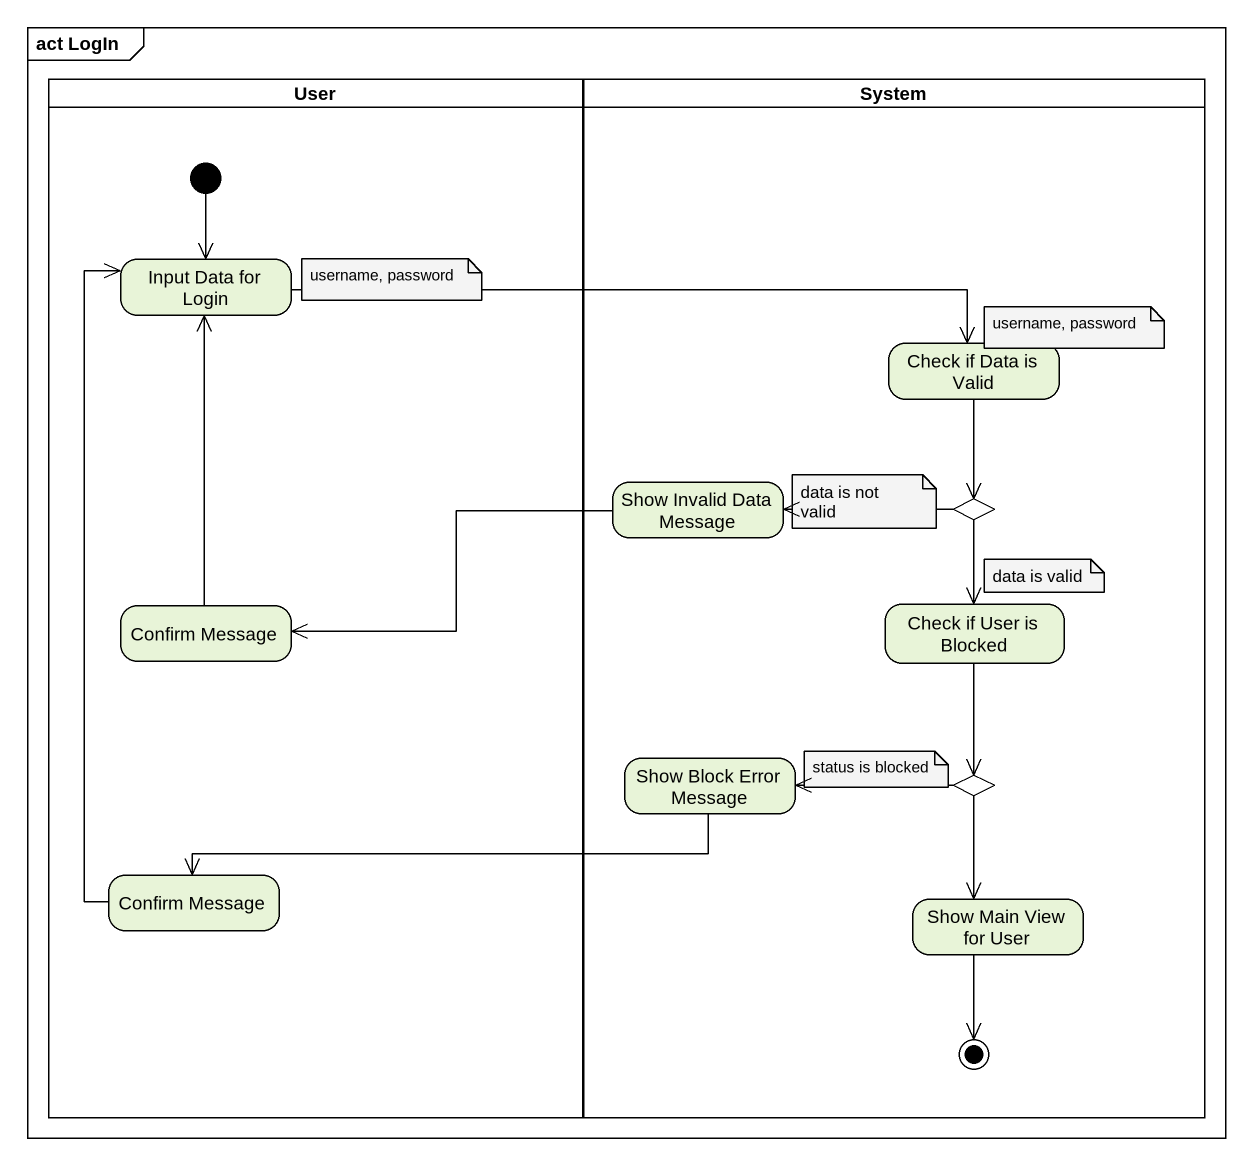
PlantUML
@startuml
mainframe act LogIn
hide empty description
state User <<partition>> {
  state "Input Data for Login" as Input_Data_for_Login
  state "Confirm Message" as Confirm_Message
  state "Confirm Message" as Confirm_Message_2
  [*] --> Input_Data_for_Login
}
state System <<partition>> {
  state "Check if Data is Valid" as Check_if_Data_is_Valid
  state "Show Invalid Data Message" as Show_Invalid_Data_Message
  state choice1 <<choice>>
  state "Check if User is Blocked" as Check_if_User_is_Blocked
  state "Show Block Error Message" as Show_Block_Error_Message
  state choice2 <<choice>>
  state "Show Main View for User" as Show_Main_View_for_User
  Show_Main_View_for_User --> [*]
}
Input_Data_for_Login -right-> Check_if_Data_is_Valid
Check_if_Data_is_Valid --> choice1
Show_Invalid_Data_Message -left-> Confirm_Message
choice1 -left-> Show_Invalid_Data_Message
choice1 --> Check_if_User_is_Blocked
Confirm_Message -up-> Input_Data_for_Login
Check_if_User_is_Blocked --> choice2
Show_Block_Error_Message -left-> Confirm_Message_2
choice2 -left-> Show_Block_Error_Message
choice2 --> Show_Main_View_for_User
Confirm_Message_2 -up-> Input_Data_for_Login
note as N1
  username, password
end note
note as N2
  username, password
end note
note as N3
  data is not valid
end note
note as N4
  data is valid
end note
note as N5
  status is blocked
end note
@enduml
